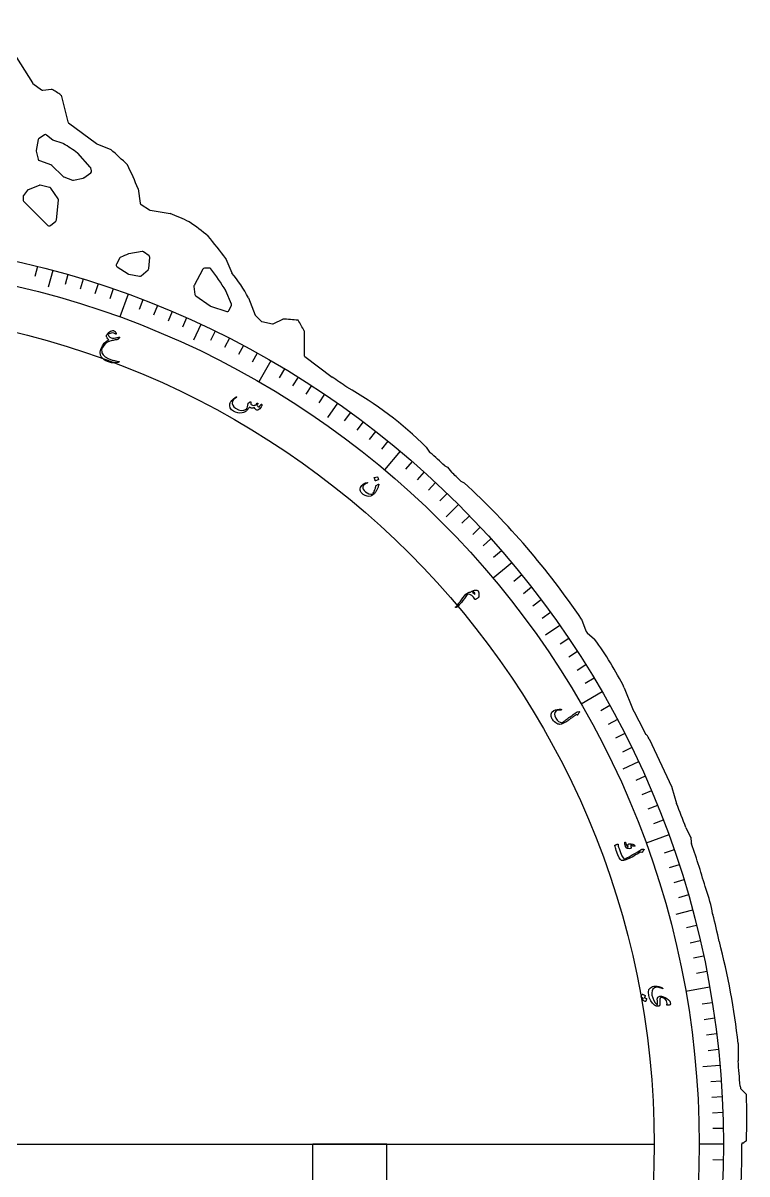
# Model space of a CAD drawing. Header units: millimetres. Extents: x -75 to 75, y -75 to 98.
# Drawn here: x 16.6 to 75.4, y -2.4 to 91.1 of the extents above; entities that cross this region are included whole.
import ezdxf

# ---------------------------------------------------------------- set-up
doc = ezdxf.new("R2010")
doc.units = ezdxf.units.MM
for name, color, linetype in [('CUT_INNER', 6, 'Continuous'), ('CUT_OUTER', 1, 'Continuous'), ('ENGRAVE', 7, 'Continuous'), ('ENGRAVE_FINE', 8, 'Continuous'), ('TEXT', 5, 'Continuous')]:
    doc.layers.add(name, color=color, linetype=linetype)

msp = doc.modelspace()

# ---------------------------------------------------------------- linework, layer by layer
at = {"layer": 'CUT_INNER'}
for points in [[(17.851, 81.62), (17.677, 80.751)], [(18.348, 82.004), (17.915, 81.716)], [(19.891, 81.291), (19.879, 81.297), (19.866, 81.302), (19.023, 81.584), (19.019, 81.585), (19.017, 81.587), (18.527, 81.995)], [(17.679, 80.685), (17.843, 80.025)], [(22.075, 79.397), (21.054, 80.512), (21.041, 80.524)], [(17.938, 79.92), (18.919, 79.564), (18.922, 79.562)], [(18.922, 79.562), (18.925, 79.559), (19.863, 78.621)], [(19.916, 78.587), (20.615, 78.325)], [(21.548, 78.52), (22.114, 78.925)], [(22.173, 79.083), (22.11, 79.333)], [(17.916, 77.907), (17.033, 77.554)], [(18.77, 77.744), (18.005, 77.914)], [(19.468, 76.815), (18.86, 77.684)], [(20.7, 78.319), (21.494, 78.496)], [(16.611, 77.005), (16.611, 76.735)], [(16.994, 77.531), (16.982, 77.52)], [(19.315, 75.094), (19.494, 76.712)], [(16.655, 76.629), (18.633, 74.65)], [(18.835, 74.641), (19.262, 74.996)], [(26.281, 72.52), (25.201, 72.341), (25.184, 72.337)], [(26.843, 72.194), (26.389, 72.497)], [(26.827, 71.146), (26.909, 72.056)], [(24.484, 72.005), (24.195, 71.499)], [(24.244, 71.298), (25.16, 70.715)], [(31.209, 71.102), (30.504, 69.779)], [(31.751, 71.182), (31.342, 71.182)], [(25.211, 70.695), (26.076, 70.522)], [(26.203, 70.555), (26.775, 71.046)], [(30.487, 69.69), (30.569, 69.033)], [(33.538, 68.259), (33.088, 69.338), (33.082, 69.351)], [(30.633, 68.928), (31.812, 68.111)], [(31.85, 68.093), (33.151, 67.659)], [(33.333, 67.734), (33.533, 68.135)]]:
    msp.add_lwpolyline(points, dxfattribs=at)
for centre, radius, start, end in [((17.998, 81.591), 0.15, 123.69007, 168.7244), ((18.431, 81.88), 0.15, 50.21636, 123.69007), ((17.824, 80.722), 0.15, 168.7244, 193.98377), ((14.168, 71.459), 11.377, 52.83083, 59.79845), ((17.989, 80.061), 0.15, 193.98377, 250.0462), ((19.969, 78.728), 0.15, 224.9777, 249.46839), ((21.965, 79.296), 0.15, 14.08869, 42.49866), ((22.027, 79.047), 0.15, 305.53165, 14.08869), ((17.972, 77.768), 0.15, 77.46594, 111.77832), ((18.737, 77.598), 0.15, 34.99801, 77.46594), ((20.667, 78.466), 0.15, 249.46839, 282.53406), ((21.461, 78.642), 0.15, 282.53406, 305.53165), ((16.761, 77.005), 0.15, 146.88166, 180), ((16.761, 76.735), 0.15, 180, 224.98986), ((20.901, 74.031), 5.247, 138.31903, 144.38345), ((17.089, 77.415), 0.15, 111.77832, 129.52849), ((19.345, 76.729), 0.15, 353.65709, 34.99801), ((19.166, 75.111), 0.15, 309.78364, 353.65709), ((18.739, 74.756), 0.15, 224.98986, 309.78364), ((24.615, 71.931), 0.15, 118.47723, 150.24139), ((27.114, 66.935), 5.736, 109.66488, 116.6303), ((26.305, 72.373), 0.15, 56.30993, 99.46835), ((26.76, 72.069), 0.15, 354.82021, 56.30993), ((24.325, 71.424), 0.15, 150.24139, 237.53406), ((26.678, 71.16), 0.15, 310.61704, 354.82021), ((31.342, 71.032), 0.15, 90, 151.93215), ((31.751, 71.032), 0.15, 39.94989, 90), ((15.304, 58.489), 20.833, 31.4247, 37.34831), ((25.24, 70.842), 0.15, 237.53406, 258.69007), ((26.105, 70.669), 0.15, 258.69007, 310.61704), ((30.636, 69.709), 0.15, 151.93215, 187.09758), ((30.718, 69.051), 0.15, 187.09758, 235.30841), ((31.898, 68.235), 0.15, 235.30841, 251.56505), ((33.199, 67.801), 0.15, 251.56505, 333.40523), ((33.399, 68.202), 0.15, 333.40523, 22.61722)]:
    msp.add_arc(centre, radius, start, end, dxfattribs=at)
at = {"layer": 'CUT_OUTER'}
for points in [[(13.075, 91.097), (15.741, 88.811), (15.744, 88.809), (15.746, 88.806), (17.366, 86.231)], [(17.404, 86.191), (18.104, 85.667)], [(18.212, 85.638), (18.919, 85.726), (18.922, 85.726)], [(19.693, 85.245), (19.694, 85.242), (20.258, 83.08)], [(20.313, 82.998), (22.568, 81.307)], [(22.601, 81.288), (23.736, 80.815), (23.739, 80.814)], [(25.954, 77.635), (25.955, 77.632), (26.137, 76.451)], [(26.206, 76.347), (26.893, 75.917)], [(26.946, 75.896), (28.55, 75.614), (28.555, 75.612)], [(33.082, 71.953), (33.084, 71.95), (33.558, 70.81), (33.565, 70.797), (33.572, 70.784)], [(34.914, 68.77), (35.478, 67.358)], [(35.512, 67.307), (35.94, 66.879)], [(36.017, 66.839), (36.885, 66.665)], [(36.981, 66.678), (37.703, 67.039), (37.706, 67.04)], [(39.439, 66.076), (39.44, 66.073), (39.44, 64.128)], [(39.499, 64.009), (41.71, 62.332)], [(49.36, 56.637), (49.362, 56.634), (49.635, 56.226), (49.681, 56.185)], [(50.867, 55.114), (51.091, 55.002), (51.094, 55), (51.097, 54.997), (51.403, 54.615)], [(52.166, 53.886), (52.439, 53.749), (52.443, 53.747)], [(61.979, 42.67), (61.981, 42.666), (62.325, 41.72), (62.36, 41.668), (62.442, 41.544), (63.036, 41.035), (63.039, 41.032)], [(65.448, 37.08), (66.122, 35.395), (66.144, 35.355)], [(67.471, 32.939), (69.298, 28.997), (69.302, 28.987), (69.699, 27.695)], [(70.445, 25.738), (70.84, 24.95), (70.841, 24.947), (70.842, 24.943), (70.886, 24.498), (70.921, 24.398)], [(72.627, 18.717), (72.639, 18.67)], [(74.694, 8.183), (74.694, 6.765)], [(74.851, 4.724), (74.878, 4.572)], [(74.92, 4.493), (75.366, 4.047), (75.368, 4.044)], [(75.079, 0.095), (75.076, 0.095), (75, 0.095), (75, 0)]]:
    msp.add_lwpolyline(points, dxfattribs=at)
for centre, radius, start, end in [((17.493, 86.311), 0.15, 212.18916, 233.16579), ((18.194, 85.787), 0.15, 233.16579, 277.10442), ((14.391, 77.612), 9.294, 55.21272, 60.81788), ((20.403, 83.118), 0.15, 194.60982, 233.13308), ((22.658, 81.427), 0.15, 233.13308, 247.38278), ((10.289, 64.973), 20.78, 44.59235, 49.6669), ((6.286, 69.943), 21.119, 21.36062, 27.09487), ((26.285, 76.474), 0.15, 188.74874, 237.9896), ((26.972, 76.044), 0.15, 237.9896, 259.99801), ((23.676, 62.362), 14.12, 62.95761, 69.78757), ((20.886, 61.05), 16.664, 49.82429, 56.45136), ((11.042, 56.032), 27.189, 35.84188, 40.75735), ((24.579, 63.339), 11.675, 27.7216, 39.62052), ((35.618, 67.413), 0.15, 201.79115, 225.04459), ((36.046, 66.986), 0.15, 225.04459, 258.68149), ((36.914, 66.812), 0.15, 258.68149, 296.58736), ((37.263, 53.159), 13.888, 82.98984, 88.17353), ((30.455, 61.654), 10.014, 26.20759, 31.88335), ((39.59, 64.128), 0.15, 180, 232.82371), ((2.586, 3.796), 70.407, 55.06152, 56.24182), ((28.286, 35.459), 29.877, 45.14149, 60.70019), ((2.324, 2.596), 71.516, 47.25222, 48.53275), ((4.759, 5.008), 68.091, 45.87533, 46.76335), ((8.754, 6.493), 64.355, 34.20333, 47.24477), ((40.66, 24.678), 27.718, 26.57957, 36.15899), ((0.862, 0.454), 74.026, 26.42879, 28.12962), ((64.623, 31.312), 3.28, 29.72805, 39.57506), ((2.504, 0.947), 72.323, 20.04664, 21.70571), ((0.465, 0.154), 74.511, 16.00458, 18.98899), ((62.441, 17.005), 10.328, 9.53916, 20.94361), ((0.416, 0.104), 74.571, 12.68009, 14.41608), ((16.172, 1.699), 58.881, 6.32261, 14.53191), ((3.057, 0.235), 71.934, 3.57783, 5.20853), ((75.026, 4.599), 0.15, 190.31556, 224.95541), ((37.141, 2.166), 38.273, 357.1876, 2.81242), ((0, 0), 75, 179.92418, 0.00009), ((73.284, 3.097), 3.498, 300.88067, 306.56761)]:
    msp.add_arc(centre, radius, start, end, dxfattribs=at)
at = {"layer": 'ENGRAVE'}
for points in [[(19.023, 70.996), (18.659, 69.637)], [(25.139, 69.067), (24.465, 67.217)], [(31.062, 66.614), (30.468, 65.339)], [(36.75, 63.653), (35.766, 61.948)], [(42.158, 60.208), (41.351, 59.056)], [(47.245, 56.304), (45.979, 54.796)], [(51.972, 51.972), (50.978, 50.978)], [(56.304, 47.245), (54.796, 45.979)], [(60.208, 42.158), (59.056, 41.351)], [(63.653, 36.75), (61.948, 35.766)], [(66.614, 31.062), (65.339, 30.468)], [(69.067, 25.139), (67.217, 24.465)], [(70.996, 19.023), (69.637, 18.659)], [(72.383, 12.763), (70.445, 12.421)], [(73.22, 6.406), (71.819, 6.283)], [(-67.875, 0), (67.875, 0)], [(-46.155, 0), (-46.155, -46.155), (46.155, -46.155), (46.155, 0)], [(-40.155, 0), (-40.155, -40.155), (40.155, -40.155), (40.155, 0)], [(46.155, 0), (40.155, 0)], [(73.5, 0), (71.531, 0)]]:
    msp.add_lwpolyline(points, dxfattribs=at)
for radius in [73.5, 73.5, 71.531, 67.875, 67.875]:
    msp.add_circle((0, 0), radius, dxfattribs=at)
at = {"layer": 'ENGRAVE_FINE'}
for points in [[(17.781, 71.317), (17.577, 70.498)], [(20.259, 70.653), (20.027, 69.842)], [(21.489, 70.288), (21.243, 69.481)], [(22.713, 69.903), (22.452, 69.1)], [(23.929, 69.496), (23.655, 68.698)], [(26.34, 68.618), (26.038, 67.831)], [(27.534, 68.148), (27.218, 67.366)], [(28.719, 67.657), (28.389, 66.88)], [(29.895, 67.146), (29.552, 66.375)], [(32.22, 66.061), (31.85, 65.303)], [(33.368, 65.489), (32.985, 64.737)], [(34.506, 64.897), (34.11, 64.152)], [(35.633, 64.284), (35.224, 63.547)], [(37.855, 63.002), (37.421, 62.279)], [(38.949, 62.331), (38.502, 61.616)], [(40.031, 61.642), (39.571, 60.935)], [(41.101, 60.934), (40.629, 60.235)], [(43.202, 59.463), (42.706, 58.78)], [(44.233, 58.7), (43.726, 58.026)], [(45.251, 57.919), (44.732, 57.254)], [(46.255, 57.12), (45.724, 56.465)], [(48.22, 55.471), (47.667, 54.834)], [(49.181, 54.621), (48.617, 53.994)], [(50.127, 53.755), (49.551, 53.137)], [(51.057, 52.871), (50.471, 52.264)], [(52.871, 51.057), (52.264, 50.471)], [(53.755, 50.127), (53.137, 49.551)], [(54.621, 49.181), (53.994, 48.617)], [(55.471, 48.22), (54.834, 47.667)], [(57.12, 46.255), (56.465, 45.724)], [(57.919, 45.251), (57.254, 44.732)], [(58.7, 44.233), (58.026, 43.726)], [(59.463, 43.202), (58.78, 42.706)], [(60.934, 41.101), (60.235, 40.629)], [(61.642, 40.031), (60.935, 39.571)], [(62.331, 38.949), (61.616, 38.502)], [(63.002, 37.855), (62.279, 37.421)], [(64.284, 35.633), (63.547, 35.224)], [(64.897, 34.506), (64.152, 34.11)], [(65.489, 33.368), (64.737, 32.985)], [(66.061, 32.22), (65.303, 31.85)], [(67.146, 29.895), (66.375, 29.552)], [(67.657, 28.719), (66.88, 28.389)], [(68.148, 27.534), (67.366, 27.218)], [(68.618, 26.34), (67.831, 26.038)], [(69.496, 23.929), (68.698, 23.655)], [(69.903, 22.713), (69.1, 22.452)], [(70.288, 21.489), (69.481, 21.243)], [(70.653, 20.259), (69.842, 20.027)], [(71.317, 17.781), (70.498, 17.577)], [(71.616, 16.534), (70.794, 16.344)], [(71.894, 15.281), (71.069, 15.106)], [(72.15, 14.024), (71.321, 13.864)], [(72.595, 11.498), (71.762, 11.366)], [(72.785, 10.229), (71.949, 10.112)], [(72.952, 8.957), (72.115, 8.855)], [(73.097, 7.683), (72.258, 7.595)], [(73.321, 5.127), (72.479, 5.068)], [(73.399, 3.847), (72.557, 3.803)], [(73.455, 2.565), (72.612, 2.536)], [(73.489, 1.283), (72.645, 1.268)], [(73.489, -1.283), (72.645, -1.268)]]:
    msp.add_lwpolyline(points, dxfattribs=at)
at = {"layer": 'TEXT'}
for points in [[(23.908, 66.112), (23.953, 66.108), (23.996, 66.092), (24.039, 66.062), (24.082, 66.02), (24.102, 65.995), (24.12, 65.971), (24.136, 65.948), (24.15, 65.924), (24.162, 65.902), (24.172, 65.881), (24.18, 65.861), (24.185, 65.841), (24.187, 65.823), (24.181, 65.815), (24.166, 65.817), (24.142, 65.828), (23.993, 65.894), (23.838, 65.912), (23.68, 65.883), (23.517, 65.806), (23.511, 65.8), (23.508, 65.792), (23.509, 65.782), (23.513, 65.77), (23.581, 65.667), (23.666, 65.585), (23.766, 65.523), (23.882, 65.481), (23.905, 65.478), (23.935, 65.478), (23.974, 65.481), (24.021, 65.489), (24.108, 65.506), (24.185, 65.521), (24.252, 65.533), (24.308, 65.544), (24.355, 65.553), (24.391, 65.56), (24.417, 65.564), (24.433, 65.567), (24.454, 65.566), (24.462, 65.557), (24.457, 65.54), (24.44, 65.516), (24.386, 65.454), (24.341, 65.409), (24.308, 65.381), (24.285, 65.371), (24.223, 65.366), (24.157, 65.357), (24.086, 65.346), (24.011, 65.332), (23.932, 65.315), (23.848, 65.295), (23.759, 65.272), (23.667, 65.246), (23.472, 65.168), (23.305, 65.054), (23.166, 64.905), (23.055, 64.72), (23.014, 64.612), (22.995, 64.505), (22.998, 64.399), (23.022, 64.294), (23.117, 64.131), (23.288, 63.981), (23.535, 63.843), (23.859, 63.716), (23.911, 63.701), (23.967, 63.685), (24.027, 63.669), (24.091, 63.652), (24.16, 63.636), (24.233, 63.619), (24.31, 63.603), (24.392, 63.587), (24.405, 63.583), (24.415, 63.579), (24.42, 63.573), (24.421, 63.567), (24.399, 63.546), (24.335, 63.526), (24.229, 63.507), (24.081, 63.488), (23.993, 63.48), (23.918, 63.478), (23.855, 63.481), (23.806, 63.49), (23.627, 63.542), (23.468, 63.599), (23.33, 63.66), (23.212, 63.727), (23.007, 63.904), (22.891, 64.11), (22.866, 64.345), (22.93, 64.609), (23.054, 64.866), (23.204, 65.079), (23.381, 65.246), (23.584, 65.368), (23.507, 65.442), (23.447, 65.51), (23.405, 65.573), (23.379, 65.631), (23.375, 65.652), (23.374, 65.674), (23.377, 65.696), (23.385, 65.718), (23.415, 65.775), (23.448, 65.826), (23.486, 65.873), (23.527, 65.915), (23.624, 65.994), (23.721, 66.053), (23.815, 66.092), (23.908, 66.112)], [(35.955, 60.109), (35.965, 60.117), (35.975, 60.121), (35.984, 60.122), (35.992, 60.119), (36.001, 60.112), (36.008, 60.103), (36.011, 60.093), (36.011, 60.082), (36.007, 60.045), (35.995, 60.003), (35.975, 59.957), (35.947, 59.906), (35.893, 59.827), (35.831, 59.759), (35.762, 59.7), (35.685, 59.652), (35.662, 59.643), (35.641, 59.638), (35.621, 59.637), (35.602, 59.641), (35.543, 59.672), (35.488, 59.718), (35.437, 59.781), (35.389, 59.86), (35.282, 59.814), (35.181, 59.801), (35.084, 59.821), (34.993, 59.875), (34.961, 59.828), (34.929, 59.783), (34.897, 59.74), (34.865, 59.701), (34.832, 59.664), (34.799, 59.628), (34.765, 59.595), (34.731, 59.564), (34.662, 59.512), (34.587, 59.471), (34.506, 59.44), (34.417, 59.42), (34.23, 59.407), (34.051, 59.425), (33.88, 59.474), (33.715, 59.554), (33.551, 59.679), (33.445, 59.823), (33.399, 59.986), (33.413, 60.168), (33.433, 60.225), (33.465, 60.287), (33.511, 60.355), (33.57, 60.428), (33.641, 60.504), (33.723, 60.578), (33.817, 60.651), (33.922, 60.722), (33.929, 60.725), (33.937, 60.727), (33.944, 60.727), (33.951, 60.724), (33.958, 60.719), (33.962, 60.715), (33.965, 60.709), (33.967, 60.703), (33.967, 60.695), (33.964, 60.688), (33.959, 60.682), (33.953, 60.676), (33.816, 60.58), (33.715, 60.495), (33.65, 60.42), (33.62, 60.357), (33.603, 60.188), (33.641, 60.038), (33.734, 59.905), (33.88, 59.791), (34.112, 59.678), (34.334, 59.627), (34.547, 59.637), (34.75, 59.71), (34.804, 59.804), (34.847, 59.912), (34.877, 60.034), (34.896, 60.17), (34.897, 60.185), (34.899, 60.197), (34.904, 60.206), (34.91, 60.212), (34.938, 60.231), (34.965, 60.248), (34.989, 60.265), (35.013, 60.28), (35.034, 60.293), (35.054, 60.305), (35.072, 60.314), (35.088, 60.322), (35.096, 60.325), (35.102, 60.324), (35.107, 60.32), (35.11, 60.312), (35.111, 60.307), (35.112, 60.3), (35.114, 60.29), (35.115, 60.278), (35.117, 60.263), (35.117, 60.247), (35.118, 60.228), (35.118, 60.207), (35.119, 60.167), (35.122, 60.136), (35.127, 60.115), (35.133, 60.104), (35.191, 60.063), (35.258, 60.038), (35.334, 60.028), (35.419, 60.034), (35.457, 60.048), (35.506, 60.08), (35.564, 60.13), (35.633, 60.197), (35.639, 60.203), (35.647, 60.208), (35.656, 60.21), (35.665, 60.209), (35.674, 60.208), (35.681, 60.205), (35.687, 60.2), (35.691, 60.194), (35.691, 60.174), (35.678, 60.145), (35.652, 60.106), (35.613, 60.057), (35.643, 60.001), (35.682, 59.952), (35.731, 59.911), (35.788, 59.878), (35.797, 59.895), (35.803, 59.91), (35.806, 59.923), (35.805, 59.934), (35.804, 59.944), (35.804, 59.953), (35.807, 59.961), (35.813, 59.967)], [(45.509, 53.588), (45.497, 53.538), (45.483, 53.488), (45.467, 53.436), (45.45, 53.383), (45.429, 53.329), (45.407, 53.273), (45.381, 53.217), (45.352, 53.16), (45.322, 53.104), (45.29, 53.05), (45.256, 52.999), (45.22, 52.95), (45.182, 52.904), (45.141, 52.859), (45.099, 52.817), (45.054, 52.776), (45.003, 52.737), (44.952, 52.705), (44.9, 52.679), (44.848, 52.66), (44.706, 52.636), (44.559, 52.651), (44.406, 52.704), (44.248, 52.795), (44.146, 52.876), (44.069, 52.962), (44.018, 53.054), (43.993, 53.152), (43.993, 53.249), (44.017, 53.345), (44.063, 53.438), (44.133, 53.528), (44.221, 53.612), (44.32, 53.681), (44.43, 53.735), (44.55, 53.774), (44.566, 53.776), (44.578, 53.775), (44.587, 53.77), (44.592, 53.76), (44.593, 53.748), (44.588, 53.737), (44.575, 53.728), (44.555, 53.72), (44.418, 53.66), (44.315, 53.588), (44.247, 53.504), (44.213, 53.409), (44.213, 53.311), (44.247, 53.212), (44.314, 53.114), (44.415, 53.015), (44.556, 52.919), (44.7, 52.856), (44.849, 52.825), (45.002, 52.828), (45.006, 52.829), (45.011, 52.832), (45.016, 52.837), (45.022, 52.843), (45.063, 52.897), (45.103, 52.967), (45.143, 53.052), (45.181, 53.152), (45.199, 53.204), (45.215, 53.253), (45.23, 53.298), (45.242, 53.341), (45.252, 53.38), (45.26, 53.416), (45.266, 53.449), (45.27, 53.479), (45.272, 53.494), (45.276, 53.506), (45.283, 53.515), (45.291, 53.521), (45.483, 53.621), (45.497, 53.625), (45.505, 53.621), (45.51, 53.608), (45.509, 53.588)], [(45.383, 54.227), (45.388, 54.227), (45.393, 54.225), (45.398, 54.222), (45.403, 54.217), (45.43, 54.166), (45.452, 54.113), (45.469, 54.059), (45.48, 54.004), (45.479, 53.997), (45.477, 53.991), (45.473, 53.988), (45.468, 53.985), (45.236, 53.911), (45.23, 53.91), (45.224, 53.913), (45.22, 53.92), (45.217, 53.93), (45.215, 53.94), (45.211, 53.953), (45.205, 53.972), (45.197, 53.996), (45.188, 54.026), (45.176, 54.06), (45.162, 54.1), (45.146, 54.145), (45.145, 54.152), (45.145, 54.157), (45.148, 54.16), (45.153, 54.161)], [(52.951, 44.862), (52.989, 44.884), (53.027, 44.905), (53.066, 44.926), (53.106, 44.945), (53.146, 44.963), (53.187, 44.978), (53.228, 44.992), (53.27, 45.004), (53.351, 45.02), (53.421, 45.024), (53.479, 45.017), (53.526, 44.999), (53.578, 44.955), (53.616, 44.889), (53.638, 44.802), (53.644, 44.693), (53.644, 44.662), (53.642, 44.63), (53.64, 44.598), (53.637, 44.567), (53.633, 44.535), (53.627, 44.504), (53.622, 44.472), (53.615, 44.44), (53.611, 44.422), (53.604, 44.408), (53.596, 44.396), (53.585, 44.387), (53.537, 44.358), (53.494, 44.334), (53.455, 44.312), (53.422, 44.293), (53.394, 44.278), (53.372, 44.267), (53.356, 44.259), (53.346, 44.255), (53.331, 44.253), (53.319, 44.256), (53.308, 44.264), (53.3, 44.277), (53.189, 44.456), (53.059, 44.584), (52.911, 44.661), (52.744, 44.686), (52.728, 44.684), (52.714, 44.68), (52.703, 44.672), (52.694, 44.662), (52.585, 44.508), (52.469, 44.35), (52.346, 44.19), (52.216, 44.026), (52.035, 43.813), (51.895, 43.671), (51.797, 43.599), (51.741, 43.598), (51.734, 43.611), (51.737, 43.628), (51.748, 43.649), (51.769, 43.674), (51.816, 43.721), (51.863, 43.773), (51.911, 43.828), (51.959, 43.886), (52.008, 43.947), (52.058, 44.012), (52.108, 44.079), (52.159, 44.149), (52.33, 44.384), (52.471, 44.563), (52.582, 44.687), (52.664, 44.756), (52.706, 44.782), (52.747, 44.804), (52.787, 44.823), (52.824, 44.837), (52.859, 44.848), (52.892, 44.856), (52.923, 44.86), (52.951, 44.862)], [(53.118, 44.819), (53.142, 44.806), (53.167, 44.792), (53.191, 44.777), (53.216, 44.76), (53.241, 44.741), (53.266, 44.721), (53.291, 44.7), (53.316, 44.677), (53.313, 44.736), (53.304, 44.782), (53.291, 44.815), (53.272, 44.835), (53.238, 44.849), (53.201, 44.852), (53.161, 44.842), (53.118, 44.819)], [(61.775, 35.149), (61.784, 35.149), (61.792, 35.147), (61.799, 35.142), (61.805, 35.135), (61.808, 35.126), (61.808, 35.117), (61.804, 35.108), (61.797, 35.099), (61.756, 35.045), (61.723, 34.995), (61.698, 34.947), (61.681, 34.902), (61.674, 34.888), (61.662, 34.878), (61.645, 34.873), (61.623, 34.873), (61.612, 34.874), (61.601, 34.875), (61.59, 34.876), (61.58, 34.877), (61.571, 34.878), (61.562, 34.879), (61.554, 34.88), (61.547, 34.88), (61.535, 34.882), (61.521, 34.88), (61.507, 34.875), (61.492, 34.868), (61.453, 34.842), (61.41, 34.813), (61.365, 34.781), (61.316, 34.746), (61.264, 34.709), (61.209, 34.668), (61.151, 34.625), (61.089, 34.58), (61.027, 34.533), (60.969, 34.49), (60.915, 34.45), (60.864, 34.413), (60.816, 34.38), (60.771, 34.349), (60.73, 34.321), (60.692, 34.296), (60.576, 34.226), (60.46, 34.173), (60.343, 34.136), (60.224, 34.115), (60.147, 34.116), (60.064, 34.138), (59.975, 34.181), (59.88, 34.244), (59.788, 34.319), (59.71, 34.394), (59.646, 34.47), (59.596, 34.546), (59.51, 34.758), (59.502, 34.942), (59.574, 35.098), (59.726, 35.227), (59.858, 35.291), (60, 35.33), (60.154, 35.345), (60.319, 35.336), (60.329, 35.334), (60.337, 35.33), (60.342, 35.324), (60.345, 35.317), (60.347, 35.308), (60.346, 35.3), (60.344, 35.294), (60.34, 35.288), (60.333, 35.282), (60.325, 35.278), (60.316, 35.276), (60.307, 35.275), (60.171, 35.268), (60.06, 35.253), (59.975, 35.23), (59.915, 35.2), (59.812, 35.087), (59.775, 34.952), (59.8, 34.794), (59.889, 34.613), (59.997, 34.465), (60.114, 34.354), (60.24, 34.279), (60.374, 34.241), (60.414, 34.266), (60.461, 34.296), (60.513, 34.332), (60.572, 34.373), (60.637, 34.419), (60.708, 34.471), (60.785, 34.529), (60.869, 34.593), (60.956, 34.658), (61.042, 34.721), (61.126, 34.783), (61.21, 34.844), (61.292, 34.903), (61.373, 34.96), (61.454, 35.015), (61.533, 35.069), (61.608, 35.124), (61.617, 35.129), (61.627, 35.133), (61.636, 35.135), (61.645, 35.136)], [(67.039, 23.918), (67.016, 23.893), (66.996, 23.869), (66.977, 23.844), (66.96, 23.819), (66.945, 23.794), (66.931, 23.768), (66.919, 23.742), (66.909, 23.716), (66.902, 23.705), (66.892, 23.698), (66.878, 23.696), (66.861, 23.699), (66.767, 23.718), (66.757, 23.72), (66.749, 23.721), (66.743, 23.721), (66.738, 23.72), (66.546, 23.603), (66.372, 23.5), (66.216, 23.409), (66.078, 23.331), (65.958, 23.266), (65.856, 23.214), (65.772, 23.175), (65.707, 23.149), (65.582, 23.105), (65.541, 23.093), (65.5, 23.083), (65.458, 23.075), (65.415, 23.069), (65.371, 23.064), (65.326, 23.062), (65.281, 23.063), (65.234, 23.065), (65.146, 23.12), (65.045, 23.274), (64.93, 23.526), (64.8, 23.876), (64.763, 23.987), (64.732, 24.09), (64.706, 24.186), (64.686, 24.276), (64.686, 24.285), (64.689, 24.292), (64.695, 24.298), (64.702, 24.302), (64.74, 24.319), (64.775, 24.334), (64.806, 24.347), (64.834, 24.358), (64.859, 24.368), (64.882, 24.377), (64.901, 24.384), (64.918, 24.389), (64.928, 24.391), (64.935, 24.39), (64.938, 24.385), (64.938, 24.376), (64.942, 24.31), (64.957, 24.229), (64.984, 24.132), (65.021, 24.02), (65.142, 23.69), (65.251, 23.437), (65.35, 23.261), (65.438, 23.163), (65.515, 23.19), (65.651, 23.256), (65.845, 23.36), (66.096, 23.503), (66.347, 23.648), (66.536, 23.76), (66.664, 23.836), (66.731, 23.878), (66.749, 23.89), (66.765, 23.901), (66.781, 23.912), (66.795, 23.922), (66.809, 23.931), (66.82, 23.939), (66.831, 23.946), (66.839, 23.952), (66.859, 23.964), (66.879, 23.972), (66.899, 23.976), (66.92, 23.975), (67.035, 23.96), (67.043, 23.959), (67.049, 23.956), (67.052, 23.952), (67.054, 23.947), (67.053, 23.939), (67.05, 23.932), (67.045, 23.925), (67.039, 23.918)], [(66.32, 24.248), (66.321, 24.243), (66.321, 24.238), (66.319, 24.234), (66.316, 24.229), (66.312, 24.227), (66.308, 24.225), (66.303, 24.223), (66.298, 24.223), (66.143, 24.227), (66.127, 24.229), (66.114, 24.232), (66.104, 24.237), (66.097, 24.243), (66.076, 24.272), (66.054, 24.295), (66.031, 24.312), (66.007, 24.323), (65.996, 24.323), (65.988, 24.315), (65.982, 24.298), (65.979, 24.272), (65.98, 24.256), (65.98, 24.24), (65.982, 24.223), (65.984, 24.205), (65.986, 24.188), (65.989, 24.169), (65.993, 24.15), (65.997, 24.13), (65.994, 24.055), (65.946, 24.014), (65.854, 24.007), (65.718, 24.034), (65.674, 24.049), (65.638, 24.067), (65.61, 24.087), (65.589, 24.109), (65.573, 24.135), (65.556, 24.173), (65.538, 24.224), (65.521, 24.286), (65.512, 24.319), (65.505, 24.35), (65.5, 24.379), (65.496, 24.408), (65.493, 24.435), (65.49, 24.46), (65.489, 24.484), (65.488, 24.507), (65.49, 24.521), (65.494, 24.533), (65.501, 24.542), (65.51, 24.547), (65.521, 24.549), (65.53, 24.547), (65.537, 24.541), (65.543, 24.53), (65.558, 24.495), (65.575, 24.456), (65.594, 24.411), (65.614, 24.362), (65.651, 24.269), (65.684, 24.198), (65.712, 24.149), (65.734, 24.121), (65.739, 24.118), (65.744, 24.117), (65.749, 24.119), (65.754, 24.123), (65.757, 24.126), (65.759, 24.132), (65.76, 24.139), (65.759, 24.148), (65.75, 24.229), (65.747, 24.263), (65.749, 24.294), (65.755, 24.321), (65.765, 24.345), (65.779, 24.367), (65.795, 24.383), (65.815, 24.393), (65.838, 24.398), (65.998, 24.404), (66.132, 24.381), (66.24, 24.329), (66.32, 24.248)], [(67.242, 11.832), (67.246, 11.83), (67.249, 11.825), (67.251, 11.82), (67.251, 11.812), (67.246, 11.785), (67.24, 11.758), (67.232, 11.732), (67.223, 11.706), (67.213, 11.681), (67.201, 11.656), (67.189, 11.632), (67.174, 11.607), (67.169, 11.602), (67.164, 11.6), (67.158, 11.599), (67.151, 11.601), (66.926, 11.691), (66.923, 11.694), (66.922, 11.699), (66.923, 11.706), (66.927, 11.715), (66.931, 11.722), (66.936, 11.732), (66.943, 11.746), (66.95, 11.765), (66.959, 11.787), (66.969, 11.814), (66.981, 11.845), (66.994, 11.88), (66.819, 11.951), (66.814, 11.955), (66.812, 11.961), (66.813, 11.968), (66.817, 11.978), (66.821, 11.986), (66.827, 11.999), (66.835, 12.017), (66.845, 12.039), (66.856, 12.067), (66.87, 12.099), (66.885, 12.138), (66.902, 12.181), (66.905, 12.186), (66.909, 12.188), (66.913, 12.189), (66.917, 12.187), (67.135, 12.094), (67.139, 12.091), (67.142, 12.087), (67.144, 12.081), (67.144, 12.074), (67.141, 12.051), (67.136, 12.028), (67.13, 12.006), (67.123, 11.984), (67.115, 11.963), (67.106, 11.942), (67.095, 11.921), (67.084, 11.902)], [(68.91, 11.352), (68.925, 11.444), (68.91, 11.541), (68.865, 11.644), (68.791, 11.752), (68.726, 11.817), (68.654, 11.868), (68.574, 11.905), (68.486, 11.927), (68.469, 11.928), (68.451, 11.926), (68.434, 11.919), (68.417, 11.91), (68.367, 11.858), (68.337, 11.779), (68.325, 11.675), (68.331, 11.544), (68.339, 11.416), (68.33, 11.32), (68.304, 11.257), (68.261, 11.226), (68.164, 11.208), (68.073, 11.213), (67.991, 11.241), (67.915, 11.292), (67.746, 11.466), (67.61, 11.658), (67.507, 11.868), (67.438, 12.097), (67.409, 12.356), (67.452, 12.561), (67.566, 12.714), (67.752, 12.814), (67.86, 12.838), (67.98, 12.845), (68.114, 12.834), (68.261, 12.805), (68.302, 12.794), (68.342, 12.781), (68.381, 12.768), (68.419, 12.754), (68.456, 12.739), (68.492, 12.723), (68.527, 12.706), (68.561, 12.688), (68.576, 12.677), (68.583, 12.667), (68.582, 12.656), (68.574, 12.646), (68.563, 12.639), (68.551, 12.635), (68.539, 12.636), (68.526, 12.64), (68.329, 12.717), (68.158, 12.752), (68.012, 12.745), (67.892, 12.698), (67.775, 12.596), (67.704, 12.465), (67.677, 12.305), (67.696, 12.116), (67.757, 11.881), (67.844, 11.674), (67.957, 11.496), (68.095, 11.346), (68.106, 11.338), (68.116, 11.335), (68.125, 11.339), (68.133, 11.35), (68.145, 11.388), (68.149, 11.453), (68.146, 11.543), (68.136, 11.659), (68.13, 11.777), (68.142, 11.871), (68.171, 11.939), (68.217, 11.982), (68.276, 12.008), (68.34, 12.024), (68.409, 12.029), (68.483, 12.023), (68.632, 11.988), (68.774, 11.927), (68.909, 11.841), (69.037, 11.73), (69.067, 11.7), (69.095, 11.67), (69.119, 11.64), (69.139, 11.611), (69.156, 11.583), (69.169, 11.556), (69.18, 11.529), (69.187, 11.503), (69.195, 11.399), (69.16, 11.329), (69.085, 11.292), (68.967, 11.29), (68.934, 11.297), (68.913, 11.31), (68.906, 11.329), (68.91, 11.352)]]:
    msp.add_lwpolyline(points, close=True, dxfattribs=at)

doc.saveas('drawing.dxf')
